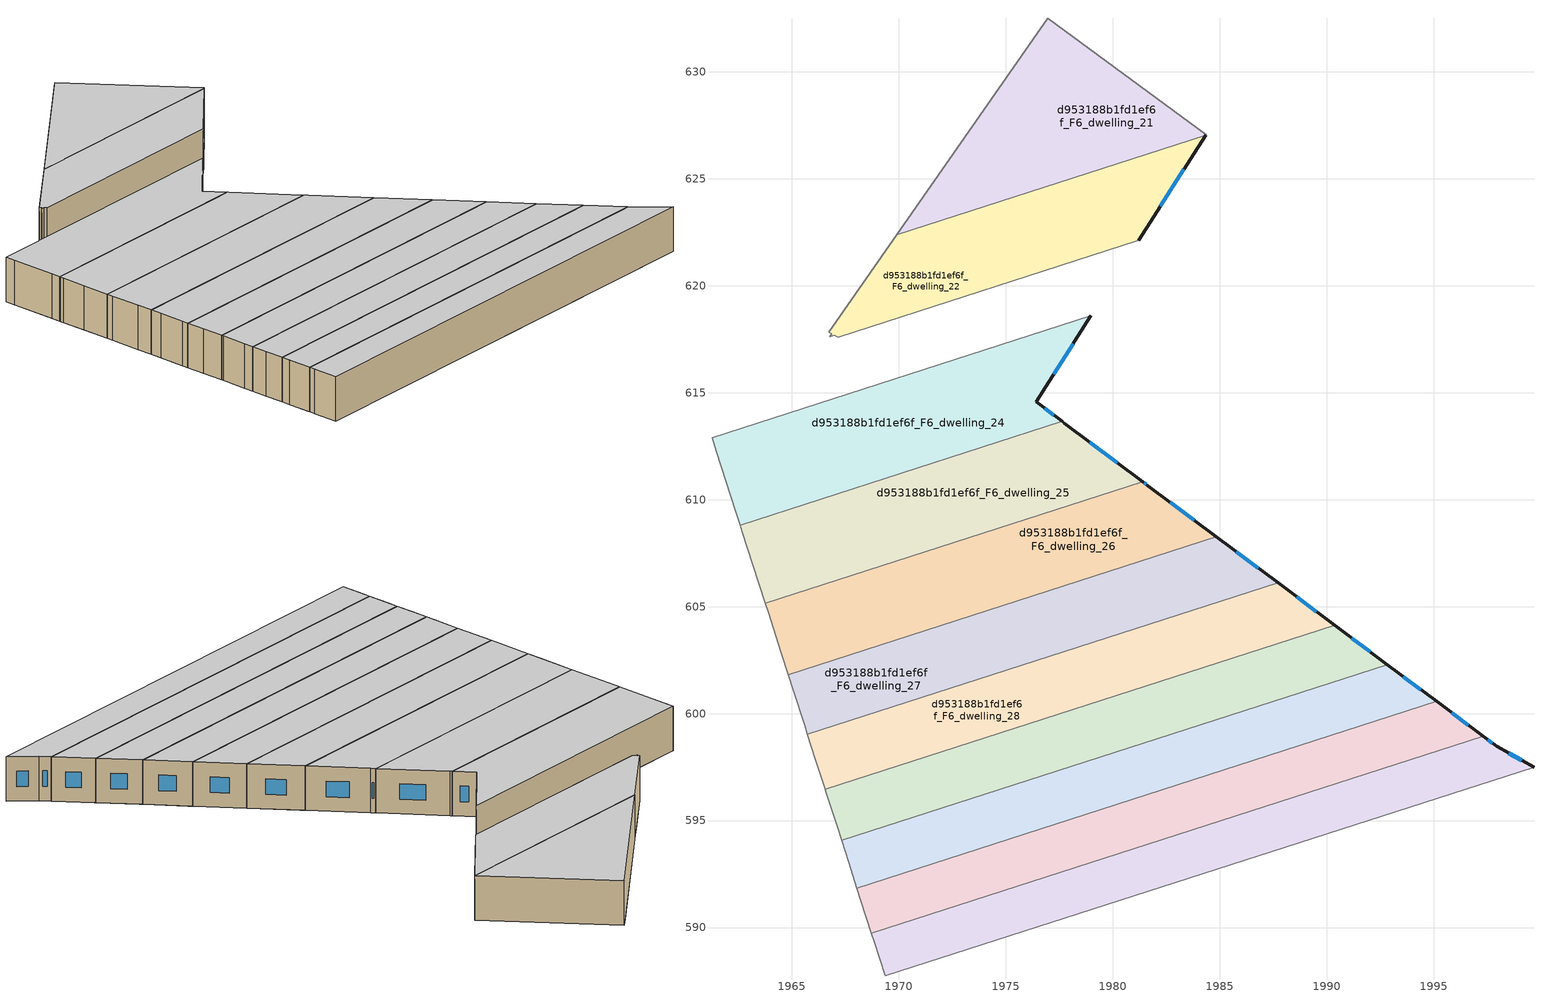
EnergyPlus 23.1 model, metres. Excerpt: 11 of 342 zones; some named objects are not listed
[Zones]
d953188b1fd1ef6f_F6_dwelling_21
 floor to d953188b1fd1ef6f_F5_dwelling_0 (EU_floor_Construction): 1984.36,627.07 1984.34,627.03 1977.58,624.86 1976.46,631.79 1976.97,632.51 z18
 floor to d953188b1fd1ef6f_F5_dwelling_1 (EU_floor_Construction): 1976.46,631.79 1977.58,624.86 1969.91,622.39 z18
 wall adiabatic (EU_wall_Construction): 1984.34,627.03 1984.36,627.07 1976.97,632.51 1969.91,622.39 z18:21
 wall to d953188b1fd1ef6f_F6_dwelling_22 (EU_wall_Construction): 1969.91,622.39 1984.34,627.03 z18:21
 ceiling to d953188b1fd1ef6f_F7_dwelling_21 (EU_floor_Construction): 1984.34,627.03 1984.36,627.07 1976.97,632.51 1969.91,622.39 z21
d953188b1fd1ef6f_F6_dwelling_22
 floor to d953188b1fd1ef6f_F5_dwelling_1 (EU_floor_Construction): 1977.58,624.86 1978,622.26 1968.78,620.78 1969.91,622.39 z18
 floor to d953188b1fd1ef6f_F5_dwelling_0 (EU_floor_Construction): 1984.34,627.03 1981.68,622.85 1978,622.26 1977.58,624.86 z18
 floor to d953188b1fd1ef6f_F5_dwelling_2 (EU_floor_Construction): 1981.68,622.85 1981.22,622.12 1967.16,617.59 1966.98,617.7 1966.77,617.63 1966.86,617.76 1966.73,617.84 1968.78,620.78 z18
 wall outside (EU_wall_Construction): 1981.22,622.12 1984.34,627.03 z18:21
 wall to d953188b1fd1ef6f_F6_dwelling_23 (EU_wall_Construction): 1966.73,617.84 1966.86,617.76 1966.77,617.63 1966.98,617.7 1967.16,617.59 1981.22,622.12 z18:21
 wall adiabatic (EU_wall_Construction): 1969.91,622.39 1966.73,617.84 z18:21
 window (EU_Window_Construction): 1982.23,623.71 1983.33,625.44 z18.97:20.03
 ceiling to d953188b1fd1ef6f_F7_dwelling_22 (EU_floor_Construction): 1981.22,622.12 1984.34,627.03 1969.91,622.39 1966.73,617.84 1966.86,617.76 1966.77,617.63 1966.98,617.7 1967.16,617.59 z21
d953188b1fd1ef6f_F6_dwelling_24
 floor to d953188b1fd1ef6f_F5_dwelling_5 (EU_floor_Construction): 1977.71,616.6 1976.42,614.57 1977.63,613.66 1974.2,612.56 1962,610.59 1961.26,612.9 1967.84,615.01 z18
 floor to d953188b1fd1ef6f_F5_dwelling_2 (EU_floor_Construction): 1978.97,618.6 1977.71,616.6 1967.84,615.01 z18
 floor adiabatic (EU_floor_Construction): 1974.2,612.56 1962.58,608.82 1962,610.59 z18
 wall outside (EU_wall_Construction): 1977.63,613.66 1976.42,614.57 1978.97,618.6 z18:21
 wall to d953188b1fd1ef6f_F6_dwelling_23 (EU_wall_Construction): 1978.97,618.6 1961.26,612.9 z18:21
 wall to d953188b1fd1ef6f_F6_dwelling_2 (EU_wall_Construction): 1961.26,612.9 1961.47,612.27 z18:21
 wall to d953188b1fd1ef6f_F6_dwelling_25 (EU_wall_Construction): 1962.58,608.82 1977.63,613.66 z18:21
 wall to d953188b1fd1ef6f_F6_dwelling_3 (EU_wall_Construction): 1961.47,612.27 1962.38,609.43 z18:21
 wall to d953188b1fd1ef6f_F6_dwelling_4 (EU_wall_Construction): 1962.38,609.43 1962.58,608.82 z18:21
 window (EU_Window_Construction): 1977.24,613.95 1976.81,614.27 / 1977.24,615.87 1978.15,617.29 z18.97:20.03
 ceiling to d953188b1fd1ef6f_F7_dwelling_24 (EU_floor_Construction): 1977.63,613.66 1976.42,614.57 1978.97,618.6 1961.26,612.9 1962.58,608.82 z21
d953188b1fd1ef6f_F6_dwelling_25
 floor to d953188b1fd1ef6f_F5_dwelling_7 (EU_floor_Construction): 1981.39,610.85 1978.43,609.89 1963.03,607.42 1962.69,608.48 1962.61,608.72 1962.58,608.81 1974.21,612.56 1978.24,613.2 z18
 floor to d953188b1fd1ef6f_F5_dwelling_5 (EU_floor_Construction): 1978.24,613.2 1974.21,612.56 1977.63,613.66 1977.73,613.58 z18
 floor adiabatic (EU_floor_Construction): 1978.43,609.89 1963.75,605.17 1963.03,607.42 z18
 wall outside (EU_wall_Construction): 1981.39,610.85 1977.73,613.58 1977.63,613.66 z18:21
 wall to d953188b1fd1ef6f_F6_dwelling_26 (EU_wall_Construction): 1963.75,605.17 1981.39,610.85 z18:21
 wall to d953188b1fd1ef6f_F6_dwelling_4 (EU_wall_Construction): 1962.58,608.81 1962.61,608.72 1962.69,608.48 / 1962.68,608.48 1963.17,606.96 z18:21
 wall to d953188b1fd1ef6f_F6_dwelling_5 (EU_wall_Construction): 1963.17,606.96 1963.75,605.17 z18:21
 window (EU_Window_Construction): 1980.21,611.73 1978.92,612.7 z18.97:20.03
 ceiling to d953188b1fd1ef6f_F7_dwelling_25 (EU_floor_Construction): 1981.39,610.85 1977.73,613.58 1977.63,613.66 1962.58,608.81 1962.61,608.72 1962.69,608.48 1963.75,605.17 z21
d953188b1fd1ef6f_F6_dwelling_26
 floor to d953188b1fd1ef6f_F5_dwelling_9 (EU_floor_Construction): 1984.84,608.26 1983.27,607.76 1963.92,604.65 1963.75,605.17 1978.43,609.89 1981.92,610.45 z18
 floor to d953188b1fd1ef6f_F5_dwelling_11 (EU_floor_Construction): 1983.27,607.76 1967.04,602.54 1964.72,602.16 1963.92,604.65 z18
 floor to d953188b1fd1ef6f_F5_dwelling_7 (EU_floor_Construction): 1981.62,610.68 1981.92,610.45 1978.43,609.89 1981.39,610.85 z18
 floor to d953188b1fd1ef6f_F5_dwelling_13 (EU_floor_Construction): 1967.04,602.54 1964.83,601.82 1964.72,602.16 z18
 wall outside (EU_wall_Construction): 1984.84,608.26 1981.64,610.66 1981.39,610.85 z18:21
 wall to d953188b1fd1ef6f_F6_dwelling_27 (EU_wall_Construction): 1964.83,601.82 1984.84,608.26 z18:21
 wall to d953188b1fd1ef6f_F6_dwelling_6 (EU_wall_Construction): 1963.88,604.76 1964.51,602.82 z18:21
 wall to d953188b1fd1ef6f_F6_dwelling_7 (EU_wall_Construction): 1964.51,602.82 1964.83,601.82 z18:21
 wall to d953188b1fd1ef6f_F6_dwelling_5 (EU_wall_Construction): 1963.75,605.17 1963.88,604.76 z18:21
 window (EU_Window_Construction): 1981.56,610.72 1981.47,610.79 / 1983.81,609.04 1982.68,609.88 z18.97:20.03
 ceiling to d953188b1fd1ef6f_F7_dwelling_26 (EU_floor_Construction): 1984.84,608.26 1981.64,610.66 1981.39,610.85 1963.75,605.17 1964.83,601.82 z21
d953188b1fd1ef6f_F6_dwelling_27
 floor to d953188b1fd1ef6f_F5_dwelling_11 (EU_floor_Construction): 1987.73,606.11 1986.21,605.62 1967.04,602.54 1983.27,607.76 1985.12,608.06 z18
 floor to d953188b1fd1ef6f_F5_dwelling_9 (EU_floor_Construction): 1985.12,608.06 1983.27,607.76 1984.84,608.26 z18
 floor to d953188b1fd1ef6f_F5_dwelling_13 (EU_floor_Construction): 1986.21,605.62 1971.36,600.84 1965.45,599.89 1964.83,601.82 1967.04,602.54 z18
 floor to d953188b1fd1ef6f_F5_dwelling_15 (EU_floor_Construction): 1971.36,600.84 1965.73,599.03 1965.45,599.89 z18
 wall outside (EU_wall_Construction): 1987.73,606.11 1984.84,608.26 z18:21
 wall to d953188b1fd1ef6f_F6_dwelling_28 (EU_wall_Construction): 1965.73,599.03 1987.73,606.11 z18:21
 wall to d953188b1fd1ef6f_F6_dwelling_8 (EU_wall_Construction): 1965.06,601.09 1965.59,599.45 z18:21
 wall to d953188b1fd1ef6f_F6_dwelling_9 (EU_wall_Construction): 1965.59,599.45 1965.73,599.03 z18:21
 wall to d953188b1fd1ef6f_F6_dwelling_7 (EU_wall_Construction): 1964.83,601.82 1965.06,601.09 z18:21
 window (EU_Window_Construction): 1986.8,606.81 1985.78,607.57 z18.97:20.03
 ceiling to d953188b1fd1ef6f_F7_dwelling_27 (EU_floor_Construction): 1987.73,606.11 1984.84,608.26 1964.83,601.82 1965.73,599.03 z21
d953188b1fd1ef6f_F6_dwelling_28
 floor to d953188b1fd1ef6f_F5_dwelling_15 (EU_floor_Construction): 1988.94,603.67 1975.49,599.34 1966.11,597.83 1965.73,599.03 1971.36,600.84 z18
 floor adiabatic (EU_floor_Construction): 1990.38,604.13 1988.94,603.67 1971.36,600.84 1987.73,606.11 z18; 1975.49,599.34 1966.55,596.46 1966.11,597.83 z18
 wall outside (EU_wall_Construction): 1990.38,604.13 1987.73,606.11 z18:21
 wall to d953188b1fd1ef6f_F6_dwelling_10 (EU_wall_Construction): 1966.1,597.87 1966.55,596.46 z18:21
 wall to d953188b1fd1ef6f_F6_dwelling_29 (EU_wall_Construction): 1966.55,596.46 1990.38,604.13 z18:21
 wall to d953188b1fd1ef6f_F6_dwelling_9 (EU_wall_Construction): 1965.73,599.03 1966.1,597.87 z18:21
 window (EU_Window_Construction): 1989.52,604.77 1988.59,605.47 z18.97:20.03
 ceiling to d953188b1fd1ef6f_F7_dwelling_28 (EU_floor_Construction): 1990.38,604.13 1987.73,606.11 1965.73,599.03 1966.55,596.46 z21
d953188b1fd1ef6f_F6_dwelling_29
 floor to d953188b1fd1ef6f_F5_dwelling_15 (EU_floor_Construction): 1992.83,602.29 1991.82,601.97 1975.49,599.34 1988.94,603.67 1990.63,603.94 z18
 floor adiabatic (EU_floor_Construction): 1991.82,601.97 1979.37,597.96 1966.72,595.93 1966.55,596.46 1975.49,599.34 z18; 1990.63,603.94 1988.94,603.67 1990.38,604.13 z18
 floor to d953188b1fd1ef6f_F5_dwelling_19 (EU_floor_Construction): 1979.37,597.96 1973.39,596.03 1967.02,595.01 1966.72,595.93 z18
 floor to d953188b1fd1ef6f_F5_dwelling_20 (EU_floor_Construction): 1973.39,596.03 1967.54,594.15 1967.31,594.12 1967.02,595.01 z18
 wall outside (EU_wall_Construction): 1992.83,602.29 1990.38,604.13 z18:21
 wall to d953188b1fd1ef6f_F6_dwelling_30 (EU_wall_Construction): 1967.32,594.08 1992.83,602.29 z18:21
 wall to d953188b1fd1ef6f_F6_dwelling_11 (EU_wall_Construction): 1966.59,596.34 1967.11,594.73 z18:21
 wall to d953188b1fd1ef6f_F6_dwelling_10 (EU_wall_Construction): 1966.55,596.46 1966.59,596.34 z18:21
 wall to d953188b1fd1ef6f_F6_dwelling_12 (EU_wall_Construction): 1967.11,594.73 1967.32,594.08 z18:21
 window (EU_Window_Construction): 1992.04,602.89 1991.17,603.53 z18.97:20.03
 ceiling to d953188b1fd1ef6f_F7_dwelling_29 (EU_floor_Construction): 1992.83,602.29 1990.38,604.13 1966.55,596.46 1967.32,594.08 z21
d953188b1fd1ef6f_F6_dwelling_30
 floor to d953188b1fd1ef6f_F5_dwelling_17 (EU_floor_Construction): 1995.14,600.57 1994.69,600.42 1979.37,597.96 1991.82,601.97 1993.01,602.16 z18
 floor to d953188b1fd1ef6f_F5_dwelling_19 (EU_floor_Construction): 1994.69,600.42 1988.7,598.5 1973.39,596.03 1979.37,597.96 z18
 floor to d953188b1fd1ef6f_F5_dwelling_15 (EU_floor_Construction): 1993.01,602.16 1991.82,601.97 1992.83,602.29 z18
 floor to d953188b1fd1ef6f_F5_dwelling_22 (EU_floor_Construction): 1977.14,594.78 1971.57,592.99 1967.86,592.39 1967.59,593.24 z18
 floor to d953188b1fd1ef6f_F5_dwelling_20 (EU_floor_Construction): 1988.7,598.5 1982.86,596.62 1967.54,594.15 1973.39,596.03 z18
 floor adiabatic (EU_floor_Construction): 1971.57,592.98 1968.04,591.85 1967.86,592.39 z18
 floor to d953188b1fd1ef6f_F5_dwelling_21 (EU_floor_Construction): 1982.86,596.62 1977.14,594.78 1967.59,593.24 1967.32,594.08 1967.54,594.15 z18
 wall outside (EU_wall_Construction): 1995.14,600.57 1992.83,602.29 z18:21
 wall to d953188b1fd1ef6f_F6_dwelling_31 (EU_wall_Construction): 1968.04,591.85 1995.14,600.57 z18:21
 wall to d953188b1fd1ef6f_F6_dwelling_12 (EU_wall_Construction): 1967.32,594.08 1967.65,593.04 z18:21
 wall to d953188b1fd1ef6f_F6_dwelling_13 (EU_wall_Construction): 1967.65,593.04 1968.04,591.85 z18:21
 window (EU_Window_Construction): 1994.39,601.13 1993.58,601.73 z18.97:20.03
 ceiling to d953188b1fd1ef6f_F7_dwelling_30 (EU_floor_Construction): 1995.14,600.57 1992.83,602.29 1967.32,594.08 1968.04,591.85 z21
d953188b1fd1ef6f_F6_dwelling_31
 floor to d953188b1fd1ef6f_F5_dwelling_20 (EU_floor_Construction): 1997.31,598.94 1982.86,596.62 1988.7,598.5 1996.28,599.71 z18
 floor to d953188b1fd1ef6f_F5_dwelling_17 (EU_floor_Construction): 1995.22,600.51 1994.69,600.42 1995.14,600.57 z18
 floor to d953188b1fd1ef6f_F5_dwelling_23 (EU_floor_Construction): 1986.03,595.31 1975.22,591.83 1968.39,590.73 1968.04,591.85 1971.57,592.98 z18
 floor to d953188b1fd1ef6f_F5_dwelling_19 (EU_floor_Construction): 1996.28,599.71 1988.7,598.5 1994.69,600.42 1995.22,600.51 z18
 floor to d953188b1fd1ef6f_F5_dwelling_22 (EU_floor_Construction): 1991.6,597.1 1986.03,595.31 1971.57,592.99 1977.14,594.78 z18
 floor to d953188b1fd1ef6f_F5_dwelling_21 (EU_floor_Construction): 1997.31,598.94 1991.6,597.1 1977.14,594.78 1982.86,596.62 z18
 floor to d953188b1fd1ef6f_F5_dwelling_25 (EU_floor_Construction): 1975.22,591.83 1969.69,590.05 1968.67,589.89 1968.39,590.73 z18
 floor to d953188b1fd1ef6f_F5_dwelling_26 (EU_floor_Construction): 1969.69,590.05 1968.72,589.74 1968.67,589.89 z18
 wall outside (EU_wall_Construction): 1997.31,598.94 1995.14,600.57 z18:21
 wall to d953188b1fd1ef6f_F6_dwelling_13 (EU_wall_Construction): 1968.04,591.85 1968.23,591.25 z18:21
 wall to d953188b1fd1ef6f_F6_dwelling_32 (EU_wall_Construction): 1968.71,589.74 1997.31,598.94 z18:21
 wall to d953188b1fd1ef6f_F6_dwelling_14 (EU_wall_Construction): 1968.23,591.25 1968.71,589.74 z18:21
 window (EU_Window_Construction): 1996.61,599.47 1995.84,600.04 z18.97:20.03
 ceiling to d953188b1fd1ef6f_F7_dwelling_31 (EU_floor_Construction): 1997.31,598.94 1995.14,600.57 1968.04,591.85 1968.71,589.74 z21
d953188b1fd1ef6f_F6_dwelling_32
 floor to d953188b1fd1ef6f_F5_dwelling_22 (EU_floor_Construction): 1999.68,597.5 1986.03,595.31 1991.6,597.1 1998.43,598.2 z18
 floor to d953188b1fd1ef6f_F5_dwelling_23 (EU_floor_Construction): 1999.69,597.5 1988.92,594.03 1975.22,591.83 1986.03,595.31 1999.68,597.5 z18
 floor to d953188b1fd1ef6f_F5_dwelling_25 (EU_floor_Construction): 1988.92,594.03 1983.39,592.26 1969.69,590.05 1975.22,591.83 z18
 floor to d953188b1fd1ef6f_F5_dwelling_21 (EU_floor_Construction): 1997.94,598.47 1998.43,598.2 1991.6,597.1 1997.31,598.94 z18
 floor to d953188b1fd1ef6f_F5_dwelling_26 (EU_floor_Construction): 1983.39,592.26 1977.7,590.42 1968.95,589.02 1968.84,589.34 1968.71,589.74 1969.69,590.05 z18
 floor to d953188b1fd1ef6f_F5_dwelling_27 (EU_floor_Construction): 1977.7,590.42 1969.36,587.74 1968.95,589.02 z18
 wall outside (EU_wall_Construction): 1999.69,597.5 1997.94,598.47 1997.31,598.94 z18:21
 wall to d953188b1fd1ef6f_F6_dwelling_33 (EU_wall_Construction): 1969.36,587.74 1999.69,597.5 z18:21
 wall to d953188b1fd1ef6f_F6_dwelling_14 (EU_wall_Construction): 1968.72,589.74 1968.84,589.34 z18:21
 wall to d953188b1fd1ef6f_F6_dwelling_15 (EU_wall_Construction): 1968.84,589.34 1969.36,587.74 z18:21
 window (EU_Window_Construction): 1999.12,597.81 1998.51,598.15 / 1997.74,598.62 1997.52,598.79 z18.97:20.03
 ceiling to d953188b1fd1ef6f_F7_dwelling_32 (EU_floor_Construction): 1999.69,597.5 1997.94,598.47 1997.31,598.94 1968.71,589.74 1969.36,587.74 z21
[Building]
EU S2 Campaign: North Axis=0; Terrain=City; Solar Distribution=FullExterior
[Site:Location]
Bologna: Latitude=44.5; Longitude=11.25; Time Zone=1; Elevation=37
[SizingPeriod:WeatherFileDays]
AnnualSizingPeriod: Begin Month=1; Begin Day of Month=1; End Month=12; End Day of Month=31; Day of Week for Start Day=Monday; Use Weather File Daylight Saving Period=No; Use Weather File Rain and Snow Indicators=No
[MATERIAL]
EU_InternalMass_Material: Roughness=MediumRough; Thickness=0.1; Conductivity=1; Density=1800; Specific Heat=900; Thermal Absorptance=0.9; Solar Absorptance=0.7; Visible Absorptance=0.7
[MATERIAL:NOMASS] Roughness=MediumRough; Thermal Absorptance=0.9; Solar Absorptance=0.7; Visible Absorptance=0.7
Name | Thermal Resistance
EU_wall_NoMass | 0.779417
EU_floor_NoMass | 0.588222
[WINDOWMATERIAL:SIMPLEGLAZINGSYSTEM]
EU_Window_SimpleGlazing: UFactor=5.16242; Solar Heat Gain Coefficient=0.85; Visible Transmittance=0.85
[CONSTRUCTION]
EU_wall_Construction: EU_wall_NoMass
EU_floor_Construction: EU_floor_NoMass
EU_Window_Construction: EU_Window_SimpleGlazing
EU_InternalMass_Construction: EU_InternalMass_Material
[ZONE] Type=1; Multiplier=1; Ceiling Height=autocalculate; Floor Area=autocalculate; Part of Total Floor Area=Yes
Name | Volume
d953188b1fd1ef6f_F6_dwelling_21 | 170.7
d953188b1fd1ef6f_F6_dwelling_22 | 171.093
d953188b1fd1ef6f_F6_dwelling_24 | 210.556
d953188b1fd1ef6f_F6_dwelling_25 | 197.268
d953188b1fd1ef6f_F6_dwelling_26 | 208.551
d953188b1fd1ef6f_F6_dwelling_27; d953188b1fd1ef6f_F6_dwelling_28 | 194.55
d953188b1fd1ef6f_F6_dwelling_29 | 194.501
d953188b1fd1ef6f_F6_dwelling_30 | 194.505
d953188b1fd1ef6f_F6_dwelling_31 | 194.483
d953188b1fd1ef6f_F6_dwelling_32 | 194.66
[INTERNALMASS] Construction=EU_InternalMass_Construction
Name | Zone or ZoneList | Surface Area
d953188b1fd1ef6f_F6_dwelling_21_EU_InternalMass | d953188b1fd1ef6f_F6_dwelling_21 | 56.9017
d953188b1fd1ef6f_F6_dwelling_22_EU_InternalMass | d953188b1fd1ef6f_F6_dwelling_22 | 57.0304
d953188b1fd1ef6f_F6_dwelling_24_EU_InternalMass | d953188b1fd1ef6f_F6_dwelling_24 | 70.1937
d953188b1fd1ef6f_F6_dwelling_25_EU_InternalMass | d953188b1fd1ef6f_F6_dwelling_25 | 65.7592
d953188b1fd1ef6f_F6_dwelling_26_EU_InternalMass | d953188b1fd1ef6f_F6_dwelling_26 | 69.5143
d953188b1fd1ef6f_F6_dwelling_27_EU_InternalMass | d953188b1fd1ef6f_F6_dwelling_27 | 64.8502
d953188b1fd1ef6f_F6_dwelling_28_EU_InternalMass | d953188b1fd1ef6f_F6_dwelling_28 | 64.8501
d953188b1fd1ef6f_F6_dwelling_29_EU_InternalMass | d953188b1fd1ef6f_F6_dwelling_29 | 64.8337
d953188b1fd1ef6f_F6_dwelling_30_EU_InternalMass | d953188b1fd1ef6f_F6_dwelling_30 | 64.835
d953188b1fd1ef6f_F6_dwelling_31_EU_InternalMass | d953188b1fd1ef6f_F6_dwelling_31 | 64.8463
d953188b1fd1ef6f_F6_dwelling_32_EU_InternalMass | d953188b1fd1ef6f_F6_dwelling_32 | 64.8675
[OTHEREQUIPMENT] Fuel Type=Electricity; Design Level Calculation Method=Watts/Area; Power per Zone Floor Area=1; Fraction Latent=0; Fraction Radiant=0; Fraction Lost=0; Carbon Dioxide Generation Rate=0; EndUse Subcategory=EU_Step8_InternalGains
Name | Zone or ZoneList or Space or SpaceList | Schedule
EU_Step8_InternalGain_d953188b1fd1ef6f_F6_dwelling_21_f000 | d953188b1fd1ef6f_F6_dwelling_21 | EU_Step8_GainSchedule_d953188b1fd1ef6f_F6_dwelling_21_f000
EU_Step8_InternalGain_d953188b1fd1ef6f_F6_dwelling_22_f000 | d953188b1fd1ef6f_F6_dwelling_22 | EU_Step8_GainSchedule_d953188b1fd1ef6f_F6_dwelling_22_f000
EU_Step8_InternalGain_d953188b1fd1ef6f_F6_dwelling_24_f000 | d953188b1fd1ef6f_F6_dwelling_24 | EU_Step8_GainSchedule_d953188b1fd1ef6f_F6_dwelling_24_f000
EU_Step8_InternalGain_d953188b1fd1ef6f_F6_dwelling_25_f000 | d953188b1fd1ef6f_F6_dwelling_25 | EU_Step8_GainSchedule_d953188b1fd1ef6f_F6_dwelling_25_f000
EU_Step8_InternalGain_d953188b1fd1ef6f_F6_dwelling_26_f000 | d953188b1fd1ef6f_F6_dwelling_26 | EU_Step8_GainSchedule_d953188b1fd1ef6f_F6_dwelling_26_f000
EU_Step8_InternalGain_d953188b1fd1ef6f_F6_dwelling_27_f000 | d953188b1fd1ef6f_F6_dwelling_27 | EU_Step8_GainSchedule_d953188b1fd1ef6f_F6_dwelling_27_f000
EU_Step8_InternalGain_d953188b1fd1ef6f_F6_dwelling_28_f000 | d953188b1fd1ef6f_F6_dwelling_28 | EU_Step8_GainSchedule_d953188b1fd1ef6f_F6_dwelling_28_f000
EU_Step8_InternalGain_d953188b1fd1ef6f_F6_dwelling_29_f000 | d953188b1fd1ef6f_F6_dwelling_29 | EU_Step8_GainSchedule_d953188b1fd1ef6f_F6_dwelling_29_f000
EU_Step8_InternalGain_d953188b1fd1ef6f_F6_dwelling_30_f000 | d953188b1fd1ef6f_F6_dwelling_30 | EU_Step8_GainSchedule_d953188b1fd1ef6f_F6_dwelling_30_f000
EU_Step8_InternalGain_d953188b1fd1ef6f_F6_dwelling_31_f000 | d953188b1fd1ef6f_F6_dwelling_31 | EU_Step8_GainSchedule_d953188b1fd1ef6f_F6_dwelling_31_f000
EU_Step8_InternalGain_d953188b1fd1ef6f_F6_dwelling_32_f000 | d953188b1fd1ef6f_F6_dwelling_32 | EU_Step8_GainSchedule_d953188b1fd1ef6f_F6_dwelling_32_f000
[ZONEVENTILATION:DESIGNFLOWRATE] Schedule=EU_AlwaysOn; Design Flow Rate Calculation Method=AirChanges/Hour; Air Changes per Hour=0.712058; Ventilation Type=Natural; Fan Pressure Rise=0; Fan Total Efficiency=1; Constant Term Coefficient=1; Temperature Term Coefficient=0; Velocity Term Coefficient=0; Velocity Squared Term Coefficient=0; Minimum Indoor Temperature=-100; Maximum Indoor Temperature=100; Delta Temperature=-100; Minimum Outdoor Temperature=-100; Maximum Outdoor Temperature=100; Maximum Wind Speed=40
Name | Zone or ZoneList or Space or SpaceList
EU_ConstantAir_d953188b1fd1ef6f_F6_dwelling_21 | d953188b1fd1ef6f_F6_dwelling_21
EU_ConstantAir_d953188b1fd1ef6f_F6_dwelling_22 | d953188b1fd1ef6f_F6_dwelling_22
EU_ConstantAir_d953188b1fd1ef6f_F6_dwelling_24 | d953188b1fd1ef6f_F6_dwelling_24
EU_ConstantAir_d953188b1fd1ef6f_F6_dwelling_25 | d953188b1fd1ef6f_F6_dwelling_25
EU_ConstantAir_d953188b1fd1ef6f_F6_dwelling_26 | d953188b1fd1ef6f_F6_dwelling_26
EU_ConstantAir_d953188b1fd1ef6f_F6_dwelling_27 | d953188b1fd1ef6f_F6_dwelling_27
EU_ConstantAir_d953188b1fd1ef6f_F6_dwelling_28 | d953188b1fd1ef6f_F6_dwelling_28
EU_ConstantAir_d953188b1fd1ef6f_F6_dwelling_29 | d953188b1fd1ef6f_F6_dwelling_29
EU_ConstantAir_d953188b1fd1ef6f_F6_dwelling_30 | d953188b1fd1ef6f_F6_dwelling_30
EU_ConstantAir_d953188b1fd1ef6f_F6_dwelling_31 | d953188b1fd1ef6f_F6_dwelling_31
EU_ConstantAir_d953188b1fd1ef6f_F6_dwelling_32 | d953188b1fd1ef6f_F6_dwelling_32
[HVACTEMPLATE:ZONE:IDEALLOADSAIRSYSTEM] System Availability Schedule=EU_AlwaysOn; Maximum Heating Supply Air Temperature=50; Minimum Cooling Supply Air Temperature=13; Maximum Heating Supply Air Humidity Ratio=0.0156; Minimum Cooling Supply Air Humidity Ratio=0.0077; Heating Limit=NoLimit; Cooling Limit=NoLimit; Heating Availability Schedule=EU_AlwaysOn; Cooling Availability Schedule=EU_CoolingOff; Dehumidification Control Type=ConstantSensibleHeatRatio; Cooling Sensible Heat Ratio=0.7; Dehumidification Setpoint=60; Humidification Control Type=None; Humidification Setpoint=30; Outdoor Air Method=None; Outdoor Air Flow Rate per Person=0.00944; Outdoor Air Flow Rate per Zone Floor Area=0; Outdoor Air Flow Rate per Zone=0; Demand Controlled Ventilation Type=None; Outdoor Air Economizer Type=NoEconomizer; Heat Recovery Type=None; Sensible Heat Recovery Effectiveness=0.7; Latent Heat Recovery Effectiveness=0.65
Name | Template Thermostat
d953188b1fd1ef6f_F6_dwelling_21 | EU_HeatOnly_d953188b1fd1ef6f_F6_dwelling_21
d953188b1fd1ef6f_F6_dwelling_22 | EU_HeatOnly_d953188b1fd1ef6f_F6_dwelling_22
d953188b1fd1ef6f_F6_dwelling_24 | EU_HeatOnly_d953188b1fd1ef6f_F6_dwelling_24
d953188b1fd1ef6f_F6_dwelling_25 | EU_HeatOnly_d953188b1fd1ef6f_F6_dwelling_25
d953188b1fd1ef6f_F6_dwelling_26 | EU_HeatOnly_d953188b1fd1ef6f_F6_dwelling_26
d953188b1fd1ef6f_F6_dwelling_27 | EU_HeatOnly_d953188b1fd1ef6f_F6_dwelling_27
d953188b1fd1ef6f_F6_dwelling_28 | EU_HeatOnly_d953188b1fd1ef6f_F6_dwelling_28
d953188b1fd1ef6f_F6_dwelling_29 | EU_HeatOnly_d953188b1fd1ef6f_F6_dwelling_29
d953188b1fd1ef6f_F6_dwelling_30 | EU_HeatOnly_d953188b1fd1ef6f_F6_dwelling_30
d953188b1fd1ef6f_F6_dwelling_31 | EU_HeatOnly_d953188b1fd1ef6f_F6_dwelling_31
d953188b1fd1ef6f_F6_dwelling_32 | EU_HeatOnly_d953188b1fd1ef6f_F6_dwelling_32
[SIZING:ZONE] Zone Cooling Design Supply Air Temperature Input Method=SupplyAirTemperature; Zone Cooling Design Supply Air Temperature=13; Zone Heating Design Supply Air Temperature Input Method=SupplyAirTemperature; Zone Heating Design Supply Air Temperature=50; Zone Cooling Design Supply Air Humidity Ratio=0.008; Zone Heating Design Supply Air Humidity Ratio=0.008; Cooling Design Air Flow Method=DesignDay; Cooling Design Air Flow Rate=0; Cooling Minimum Air Flow per Zone Floor Area=0.000762; Cooling Minimum Air Flow=0; Cooling Minimum Air Flow Fraction=0.2; Heating Design Air Flow Method=DesignDay; Heating Design Air Flow Rate=0; Heating Maximum Air Flow per Zone Floor Area=0.002032; Heating Maximum Air Flow=0.141576; Heating Maximum Air Flow Fraction=0.3; Account for Dedicated Outdoor Air System=No; Dedicated Outdoor Air System Control Strategy=NeutralSupplyAir; Dedicated Outdoor Air Low Setpoint Temperature for Design=autosize; Dedicated Outdoor Air High Setpoint Temperature for Design=autosize; Zone Load Sizing Method=Sensible Load Only No Latent Load; Zone Latent Cooling Design Supply Air Humidity Ratio Input Method=HumidityRatioDifference; Zone Cooling Design Supply Air Humidity Ratio Difference=0.005; Zone Latent Heating Design Supply Air Humidity Ratio Input Method=HumidityRatioDifference; Zone Humidification Design Supply Air Humidity Ratio Difference=0.005
d953188b1fd1ef6f_F6_dwelling_21; d953188b1fd1ef6f_F6_dwelling_22; d953188b1fd1ef6f_F6_dwelling_24; d953188b1fd1ef6f_F6_dwelling_25; d953188b1fd1ef6f_F6_dwelling_26; d953188b1fd1ef6f_F6_dwelling_27; d953188b1fd1ef6f_F6_dwelling_28; d953188b1fd1ef6f_F6_dwelling_29; d953188b1fd1ef6f_F6_dwelling_30; d953188b1fd1ef6f_F6_dwelling_31; d953188b1fd1ef6f_F6_dwelling_32
[SCHEDULE:CONSTANT]
Name | Hourly Value
EU_AlwaysOn | 1
EU_CoolingOff | 0
[SCHEDULE:FILE] Column Number=1; Rows to Skip at Top=0; Number of Hours of Data=8760; Column Separator=Comma; Interpolate to Timestep=No; Minutes per Item=60; Adjust Schedule for Daylight Savings=Yes
Name | File
EU_Step8_GainSchedule_d953188b1fd1ef6f_F6_dwelling_21_f000 | ../../schedules/d953188b1fd1ef6f/d953188b1fd1ef6f_F6_dwelling_21_f000_gain.csv
EU_Step8_GainSchedule_d953188b1fd1ef6f_F6_dwelling_22_f000 | ../../schedules/d953188b1fd1ef6f/d953188b1fd1ef6f_F6_dwelling_22_f000_gain.csv
EU_Step8_GainSchedule_d953188b1fd1ef6f_F6_dwelling_24_f000 | ../../schedules/d953188b1fd1ef6f/d953188b1fd1ef6f_F6_dwelling_24_f000_gain.csv
EU_Step8_GainSchedule_d953188b1fd1ef6f_F6_dwelling_25_f000 | ../../schedules/d953188b1fd1ef6f/d953188b1fd1ef6f_F6_dwelling_25_f000_gain.csv
EU_Step8_GainSchedule_d953188b1fd1ef6f_F6_dwelling_26_f000 | ../../schedules/d953188b1fd1ef6f/d953188b1fd1ef6f_F6_dwelling_26_f000_gain.csv
EU_Step8_GainSchedule_d953188b1fd1ef6f_F6_dwelling_27_f000 | ../../schedules/d953188b1fd1ef6f/d953188b1fd1ef6f_F6_dwelling_27_f000_gain.csv
EU_Step8_GainSchedule_d953188b1fd1ef6f_F6_dwelling_28_f000 | ../../schedules/d953188b1fd1ef6f/d953188b1fd1ef6f_F6_dwelling_28_f000_gain.csv
EU_Step8_GainSchedule_d953188b1fd1ef6f_F6_dwelling_29_f000 | ../../schedules/d953188b1fd1ef6f/d953188b1fd1ef6f_F6_dwelling_29_f000_gain.csv
EU_Step8_GainSchedule_d953188b1fd1ef6f_F6_dwelling_30_f000 | ../../schedules/d953188b1fd1ef6f/d953188b1fd1ef6f_F6_dwelling_30_f000_gain.csv
EU_Step8_GainSchedule_d953188b1fd1ef6f_F6_dwelling_31_f000 | ../../schedules/d953188b1fd1ef6f/d953188b1fd1ef6f_F6_dwelling_31_f000_gain.csv
EU_Step8_GainSchedule_d953188b1fd1ef6f_F6_dwelling_32_f000 | ../../schedules/d953188b1fd1ef6f/d953188b1fd1ef6f_F6_dwelling_32_f000_gain.csv
